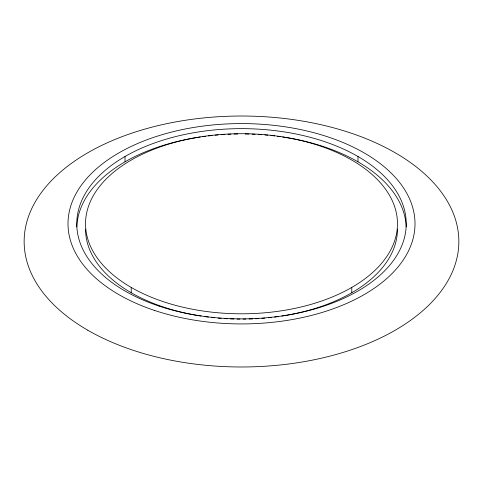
<?xml version="1.0" encoding="UTF-8"?>
<svg xmlns="http://www.w3.org/2000/svg" width="483" height="483" viewBox="0 0 483 483"><rect width="100%" height="100%" fill="white"/><g stroke="black" fill="none" stroke-linecap="round" stroke-linejoin="round"><path stroke-width="0.72" d="M357.988 156.498L357.988 161.823M351.787 287.427L351.787 292.752M131.213 287.427A155.967 90.049 0 0 0 392.154 247.061A155.967 90.049 0 0 0 201.133 136.774A155.967 90.049 0 0 0 131.213 287.427L131.213 292.752M125.012 156.498L125.012 161.823M76.809 226.901A164.733 95.109 0 0 1 200.312 136.991M202.498 136.671A164.733 95.109 0 0 1 205.432 136.278M208.39 135.91A164.733 95.109 0 0 1 212.109 135.494M215.104 135.198A164.733 95.109 0 0 1 218.111 134.932M221.129 134.697A164.733 95.109 0 0 1 224.909 134.449M227.934 134.292A164.733 95.109 0 0 1 230.959 134.165M233.983 134.069A164.733 95.109 0 0 1 237.751 133.99M245.249 133.99A164.733 95.109 0 0 1 249.017 134.069M252.041 134.165A164.733 95.109 0 0 1 255.066 134.292M258.091 134.449A164.733 95.109 0 0 1 261.871 134.697M264.889 134.932A164.733 95.109 0 0 1 267.896 135.198M270.891 135.494A164.733 95.109 0 0 1 274.61 135.91M277.568 136.278A164.733 95.109 0 0 1 280.502 136.671M282.688 136.991A164.733 95.109 0 0 1 406.191 226.901M397.467 229.075A155.967 90.049 0 0 1 281.867 316.057M278.232 316.588A155.967 90.049 0 0 1 274.561 317.077M271.597 317.434A155.967 90.049 0 0 1 268.62 317.754M264.871 318.11A155.967 90.049 0 0 1 261.858 318.351M258.84 318.569A155.967 90.049 0 0 1 255.815 318.744M252.79 318.889A155.967 90.049 0 0 1 249.017 319.022M245.998 319.088A155.967 90.049 0 0 1 242.997 319.118M240.003 319.118A155.967 90.049 0 0 1 237.002 319.088M233.983 319.022A155.967 90.049 0 0 1 230.21 318.889M227.185 318.744A155.967 90.049 0 0 1 224.16 318.569M221.142 318.351A155.967 90.049 0 0 1 218.129 318.11M214.38 317.754A155.967 90.049 0 0 1 211.403 317.434M208.439 317.077A155.967 90.049 0 0 1 204.768 316.588M201.133 316.057A155.967 90.049 0 0 1 85.533 229.075M154.747 310.503A173.506 100.174 0 0 0 415.006 223.756A173.506 100.174 0 0 0 154.747 137.003A173.506 100.174 0 0 0 154.747 310.503M159.13 306.119A164.733 95.109 0 0 0 406.233 223.756A164.733 95.109 0 0 0 159.13 141.386A164.733 95.109 0 0 0 159.13 306.119M87.809 330.233A217.35 125.483 0 0 0 451.442 273.976A217.35 125.483 0 0 0 185.249 120.291A217.35 125.483 0 0 0 87.809 330.233"/></g></svg>
